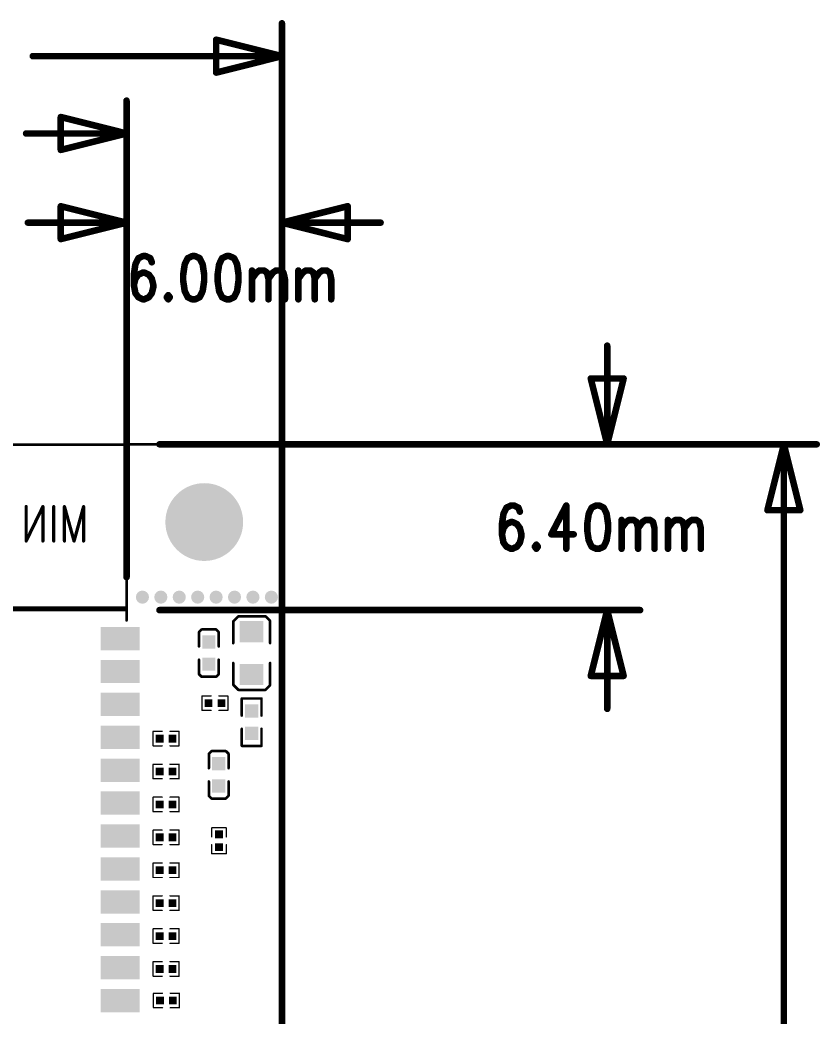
# Model space of a CAD drawing. Header units: millimetres. Extents: x 19.53 to 21.81, y 15.71 to 18.76.
# Drawn here: x 20.468 to 21.684, y 17.24 to 18.755 of the extents above; entities that cross this region are included whole.
import ezdxf

# ---------------------------------------------------------------- set-up
doc = ezdxf.new("R2010")
doc.units = ezdxf.units.MM
doc.layers.get('0').update_dxf_attribs({"linetype": 'CONTINUOUS', "lineweight": 0})
doc.layers.add('04_BOT_PHO', color=90, linetype='CONTINUOUS', lineweight=0)

# ---------------------------------------------------------------- blocks, each defined once
blk = doc.blocks.new('SQUARE_4')
blk.add_solid([(0.01, 0.01), (0.01, -0.01), (-0.01, 0.01), (-0.01, -0.01)])
blk = doc.blocks.new('RECTANGLE_16')
blk.add_solid([(0.018, 0.016), (0.018, -0.016), (-0.018, 0.016), (-0.018, -0.016)])
blk = doc.blocks.new('ROUND_20')
h = blk.add_hatch(color=256)
edge = h.paths.add_edge_path(flags=0)
edge.add_arc((0, 0), 0.01, 0, 360)
blk = doc.blocks.new('RECTANGLE_22')
blk.add_solid([(0.0295, 0.0177), (0.0295, -0.0177), (-0.0295, 0.0177), (-0.0295, -0.0177)])
blk = doc.blocks.new('SQUARE_25')
blk.add_solid([(0.0059, 0.0059), (0.0059, -0.0059), (-0.0059, 0.0059), (-0.0059, -0.0059)])
blk = doc.blocks.new('ROUND_35')
h = blk.add_hatch(color=256)
edge = h.paths.add_edge_path(flags=0)
edge.add_arc((0, 0), 0.0591, 0, 360)
blk = doc.blocks.new('ROUND_14')
h = blk.add_hatch(color=256)
edge = h.paths.add_edge_path(flags=0)
edge.add_arc((0, 0), 0.0005, 0, 360)
blk = doc.blocks.new('ROUND_5')
h = blk.add_hatch(color=256)
edge = h.paths.add_edge_path(flags=0)
edge.add_arc((0, 0), 0.005, 0, 360)
blk = doc.blocks.new('ROUND_11')
h = blk.add_hatch(color=256)
edge = h.paths.add_edge_path(flags=0)
edge.add_arc((0, 0), 0.0025, 0, 360)
blk = doc.blocks.new('ROUND_15')
h = blk.add_hatch(color=256)
edge = h.paths.add_edge_path(flags=0)
edge.add_arc((0, 0), 0.002, 0, 360)
blk = doc.blocks.new('ROUND_380')
h = blk.add_hatch(color=256)
edge = h.paths.add_edge_path(flags=0)
edge.add_arc((0, 0), 0.001, 0, 360)

msp = doc.modelspace()

# ---------------------------------------------------------------- linework, layer by layer
at = {"layer": '04_BOT_PHO', "lineweight": 211}
for points, const_width in [([(20.8661, 15.798), (20.8661, 18.75)], 0.01), ([(20.7661, 18.675), (20.7661, 18.725)], 0.01), ([(20.7661, 18.725), (20.8661, 18.7)], 0.01), ([(20.8661, 18.7), (20.4874, 18.7)], 0.01), ([(20.8661, 18.7), (20.7661, 18.675)], 0.01), ([(20.6299, 17.9083), (20.6299, 18.6325)], 0.01), ([(20.5299, 18.5575), (20.5299, 18.6075)], 0.01), ([(20.5299, 18.6075), (20.6299, 18.5825)], 0.01), ([(20.6299, 18.5825), (20.4772, 18.5825)], 0.01), ([(20.6299, 18.5825), (20.5299, 18.5575)], 0.01), ([(20.6299, 18.1602), (20.6299, 18.497)], 0.01), ([(20.8661, 18.1602), (20.8661, 18.497)], 0.01), ([(20.5299, 18.422), (20.5299, 18.472)], 0.01), ([(20.5299, 18.472), (20.6299, 18.447)], 0.01), ([(20.8661, 18.447), (20.9661, 18.472)], 0.01), ([(20.9661, 18.472), (20.9661, 18.422)], 0.01), ([(20.6299, 18.447), (20.4799, 18.447)], 0.01), ([(20.6299, 18.447), (20.5299, 18.422)], 0.01), ([(20.8661, 18.447), (21.0161, 18.447)], 0.01), ([(20.9661, 18.422), (20.8661, 18.447)], 0.01), ([(20.6479, 18.393), (20.6433, 18.3837)], 0.01), ([(20.6547, 18.3962), (20.6479, 18.393)], 0.01), ([(20.6592, 18.3962), (20.6547, 18.3962)], 0.01), ([(20.666, 18.393), (20.6592, 18.3962)], 0.01), ([(20.6683, 18.3868), (20.666, 18.393)], 0.01), ([(20.7229, 18.393), (20.7183, 18.3837)], 0.01), ([(20.7297, 18.3962), (20.7229, 18.393)], 0.01), ([(20.7342, 18.3962), (20.7297, 18.3962)], 0.01), ([(20.741, 18.393), (20.7342, 18.3962)], 0.01), ([(20.7456, 18.3837), (20.741, 18.393)], 0.01), ([(20.7751, 18.393), (20.7706, 18.3837)], 0.01), ([(20.7819, 18.3962), (20.7751, 18.393)], 0.01), ([(20.7865, 18.3962), (20.7819, 18.3962)], 0.01), ([(20.7933, 18.393), (20.7865, 18.3962)], 0.01), ([(20.7979, 18.3837), (20.7933, 18.393)], 0.01), ([(20.6433, 18.3837), (20.641, 18.368)], 0.01), ([(20.7183, 18.3837), (20.716, 18.368)], 0.01), ([(20.7479, 18.368), (20.7456, 18.3837)], 0.01), ([(20.7706, 18.3837), (20.7683, 18.368)], 0.01), ([(20.8001, 18.368), (20.7979, 18.3837)], 0.01), ([(20.8206, 18.3743), (20.8206, 18.3305)], 0.01), ([(20.8274, 18.3712), (20.8319, 18.3743)], 0.01), ([(20.8319, 18.3743), (20.8388, 18.3743)], 0.01), ([(20.8388, 18.3743), (20.8433, 18.3712)], 0.01), ([(20.8524, 18.3712), (20.8569, 18.3743)], 0.01), ([(20.8569, 18.3743), (20.8638, 18.3743)], 0.01), ([(20.8638, 18.3743), (20.8683, 18.3712)], 0.01), ([(20.891, 18.3743), (20.891, 18.3305)], 0.01), ([(20.8979, 18.3712), (20.9024, 18.3743)], 0.01), ([(20.9024, 18.3743), (20.9092, 18.3743)], 0.01), ([(20.9092, 18.3743), (20.9138, 18.3712)], 0.01), ([(20.9229, 18.3712), (20.9274, 18.3743)], 0.01), ([(20.9274, 18.3743), (20.9342, 18.3743)], 0.01), ([(20.9342, 18.3743), (20.9388, 18.3712)], 0.01), ([(20.641, 18.368), (20.641, 18.3524)], 0.01), ([(20.6433, 18.3618), (20.641, 18.3524)], 0.01), ([(20.6479, 18.368), (20.6433, 18.3618)], 0.01), ([(20.6547, 18.3712), (20.6479, 18.368)], 0.01), ([(20.6569, 18.3712), (20.6547, 18.3712)], 0.01), ([(20.6638, 18.368), (20.6569, 18.3712)], 0.01), ([(20.6683, 18.3618), (20.6638, 18.368)], 0.01), ([(20.6706, 18.3524), (20.6683, 18.3618)], 0.01), ([(20.716, 18.368), (20.716, 18.3587)], 0.01), ([(20.716, 18.3587), (20.7183, 18.343)], 0.01), ([(20.7456, 18.343), (20.7479, 18.3587)], 0.01), ([(20.7479, 18.3587), (20.7479, 18.368)], 0.01), ([(20.7683, 18.368), (20.7683, 18.3587)], 0.01), ([(20.7683, 18.3587), (20.7706, 18.343)], 0.01), ([(20.7979, 18.343), (20.8001, 18.3587)], 0.01), ([(20.8001, 18.3587), (20.8001, 18.368)], 0.01), ([(20.8206, 18.3618), (20.8274, 18.3712)], 0.01), ([(20.8433, 18.3712), (20.8456, 18.3618)], 0.01), ([(20.8456, 18.3618), (20.8524, 18.3712)], 0.01), ([(20.8456, 18.3618), (20.8456, 18.3305)], 0.01), ([(20.8683, 18.3712), (20.8706, 18.3618)], 0.01), ([(20.8706, 18.3618), (20.8706, 18.3305)], 0.01), ([(20.891, 18.3618), (20.8979, 18.3712)], 0.01), ([(20.9138, 18.3712), (20.916, 18.3618)], 0.01), ([(20.916, 18.3618), (20.9229, 18.3712)], 0.01), ([(20.916, 18.3618), (20.916, 18.3305)], 0.01), ([(20.9388, 18.3712), (20.941, 18.3618)], 0.01), ([(20.941, 18.3618), (20.941, 18.3305)], 0.01), ([(20.641, 18.3524), (20.6433, 18.3399)], 0.01), ([(20.6683, 18.3399), (20.6706, 18.3493)], 0.01), ([(20.6706, 18.3493), (20.6706, 18.3524)], 0.01), ([(20.7183, 18.343), (20.7229, 18.3337)], 0.01), ([(20.741, 18.3337), (20.7456, 18.343)], 0.01), ([(20.7706, 18.343), (20.7751, 18.3337)], 0.01), ([(20.7933, 18.3337), (20.7979, 18.343)], 0.01), ([(20.6433, 18.3399), (20.6479, 18.3337)], 0.01), ([(20.6479, 18.3337), (20.6547, 18.3305)], 0.01), ([(20.6547, 18.3305), (20.6569, 18.3305)], 0.01), ([(20.6569, 18.3305), (20.6638, 18.3337)], 0.01), ([(20.6638, 18.3337), (20.6683, 18.3399)], 0.01), ([(20.6933, 18.3368), (20.691, 18.3337)], 0.01), ([(20.691, 18.3337), (20.6933, 18.3305)], 0.01), ([(20.6956, 18.3337), (20.6933, 18.3368)], 0.01), ([(20.6933, 18.3305), (20.6956, 18.3337)], 0.01), ([(20.7229, 18.3337), (20.7297, 18.3305)], 0.01), ([(20.7297, 18.3305), (20.7342, 18.3305)], 0.01), ([(20.7342, 18.3305), (20.741, 18.3337)], 0.01), ([(20.7751, 18.3337), (20.7819, 18.3305)], 0.01), ([(20.7819, 18.3305), (20.7865, 18.3305)], 0.01), ([(20.7865, 18.3305), (20.7933, 18.3337)], 0.01), ([(21.3605, 18.1102), (21.3605, 18.2602)], 0.01), ([(21.3605, 18.1102), (21.3355, 18.2102)], 0.01), ([(21.3355, 18.2102), (21.3855, 18.2102)], 0.01), ([(21.3855, 18.2102), (21.3605, 18.1102)], 0.01), ([(20.6299, 18.1098), (19.9213, 18.1098)], 0.004), ([(20.8622, 18.1102), (20.6299, 18.1102)], 0.004), ([(20.6299, 18.1102), (20.6299, 17.8583)], 0.004), ([(20.6299, 17.8425), (20.6299, 18.1098)], 0.004), ([(20.6299, 18.1102), (20.6299, 18.1102)], 0.001), ([(20.6299, 18.1102), (20.6299, 18.1102)], 0.001), ([(20.6799, 18.1102), (21.4105, 18.1102)], 0.01), ([(20.8661, 15.752), (20.8661, 18.1063)], 0.004), ([(20.8661, 18.1102), (20.8662, 18.1102)], 0.001), ([(20.8661, 18.1102), (20.8662, 18.1102)], 0.001), ([(20.9161, 18.1102), (21.679, 18.1102)], 0.01), ([(21.604, 18.0102), (21.629, 18.1102)], 0.01), ([(21.629, 18.1102), (21.629, 16.9966)], 0.01), ([(21.629, 18.1102), (21.654, 18.0102)], 0.01), ([(20.5028, 18.0157), (20.4773, 17.9632)], 0.005), ([(20.4773, 18.0157), (20.4773, 17.9632)], 0.005), ([(20.5028, 18.0157), (20.5028, 17.9632)], 0.005), ([(20.5192, 18.0157), (20.5192, 17.9632)], 0.005), ([(20.5355, 18.0157), (20.5501, 17.9632)], 0.005), ([(20.5355, 18.0157), (20.5355, 17.9632)], 0.005), ([(20.5646, 18.0157), (20.5501, 17.9632)], 0.005), ([(20.5646, 18.0157), (20.5646, 17.9632)], 0.005), ([(21.2074, 18.014), (21.2028, 18.0047)], 0.01), ([(21.2142, 18.0172), (21.2074, 18.014)], 0.01), ([(21.2187, 18.0172), (21.2142, 18.0172)], 0.01), ([(21.2255, 18.014), (21.2187, 18.0172)], 0.01), ([(21.2278, 18.0078), (21.2255, 18.014)], 0.01), ([(21.2983, 18.0172), (21.2755, 17.9734)], 0.01), ([(21.2983, 18.0172), (21.2983, 17.9515)], 0.01), ([(21.3369, 18.014), (21.3324, 18.0047)], 0.01), ([(21.3437, 18.0172), (21.3369, 18.014)], 0.01), ([(21.3483, 18.0172), (21.3437, 18.0172)], 0.01), ([(21.3551, 18.014), (21.3483, 18.0172)], 0.01), ([(21.3596, 18.0047), (21.3551, 18.014)], 0.01), ([(21.654, 18.0102), (21.604, 18.0102)], 0.01), ([(21.2028, 18.0047), (21.2005, 17.989)], 0.01), ([(21.3324, 18.0047), (21.3301, 17.989)], 0.01), ([(21.3619, 17.989), (21.3596, 18.0047)], 0.01), ([(21.3824, 17.9953), (21.3824, 17.9515)], 0.01), ([(21.3892, 17.9922), (21.3937, 17.9953)], 0.01), ([(21.3937, 17.9953), (21.4005, 17.9953)], 0.01), ([(21.4005, 17.9953), (21.4051, 17.9922)], 0.01), ([(21.4142, 17.9922), (21.4187, 17.9953)], 0.01), ([(21.4187, 17.9953), (21.4255, 17.9953)], 0.01), ([(21.4255, 17.9953), (21.4301, 17.9922)], 0.01), ([(21.4528, 17.9953), (21.4528, 17.9515)], 0.01), ([(21.4596, 17.9922), (21.4642, 17.9953)], 0.01), ([(21.4642, 17.9953), (21.471, 17.9953)], 0.01), ([(21.471, 17.9953), (21.4755, 17.9922)], 0.01), ([(21.4846, 17.9922), (21.4892, 17.9953)], 0.01), ([(21.4892, 17.9953), (21.496, 17.9953)], 0.01), ([(21.496, 17.9953), (21.5005, 17.9922)], 0.01), ([(21.2005, 17.989), (21.2005, 17.9734)], 0.01), ([(21.2028, 17.9828), (21.2005, 17.9734)], 0.01), ([(21.2074, 17.989), (21.2028, 17.9828)], 0.01), ([(21.2142, 17.9922), (21.2074, 17.989)], 0.01), ([(21.2164, 17.9922), (21.2142, 17.9922)], 0.01), ([(21.2233, 17.989), (21.2164, 17.9922)], 0.01), ([(21.2278, 17.9828), (21.2233, 17.989)], 0.01), ([(21.2301, 17.9734), (21.2278, 17.9828)], 0.01), ([(21.3301, 17.989), (21.3301, 17.9797)], 0.01), ([(21.3301, 17.9797), (21.3324, 17.964)], 0.01), ([(21.3596, 17.964), (21.3619, 17.9797)], 0.01), ([(21.3619, 17.9797), (21.3619, 17.989)], 0.01), ([(21.3824, 17.9828), (21.3892, 17.9922)], 0.01), ([(21.4051, 17.9922), (21.4074, 17.9828)], 0.01), ([(21.4074, 17.9828), (21.4142, 17.9922)], 0.01), ([(21.4074, 17.9828), (21.4074, 17.9515)], 0.01), ([(21.4301, 17.9922), (21.4324, 17.9828)], 0.01), ([(21.4324, 17.9828), (21.4324, 17.9515)], 0.01), ([(21.4528, 17.9828), (21.4596, 17.9922)], 0.01), ([(21.4755, 17.9922), (21.4778, 17.9828)], 0.01), ([(21.4778, 17.9828), (21.4846, 17.9922)], 0.01), ([(21.4778, 17.9828), (21.4778, 17.9515)], 0.01), ([(21.5005, 17.9922), (21.5028, 17.9828)], 0.01), ([(21.5028, 17.9828), (21.5028, 17.9515)], 0.01), ([(21.2005, 17.9734), (21.2028, 17.9609)], 0.01), ([(21.2278, 17.9609), (21.2301, 17.9703)], 0.01), ([(21.2301, 17.9703), (21.2301, 17.9734)], 0.01), ([(21.2755, 17.9734), (21.3096, 17.9734)], 0.01), ([(21.3324, 17.964), (21.3369, 17.9547)], 0.01), ([(21.3551, 17.9547), (21.3596, 17.964)], 0.01), ([(21.2028, 17.9609), (21.2074, 17.9547)], 0.01), ([(21.2074, 17.9547), (21.2142, 17.9515)], 0.01), ([(21.2142, 17.9515), (21.2164, 17.9515)], 0.01), ([(21.2164, 17.9515), (21.2233, 17.9547)], 0.01), ([(21.2233, 17.9547), (21.2278, 17.9609)], 0.01), ([(21.2528, 17.9578), (21.2505, 17.9547)], 0.01), ([(21.2505, 17.9547), (21.2528, 17.9515)], 0.01), ([(21.2551, 17.9547), (21.2528, 17.9578)], 0.01), ([(21.2528, 17.9515), (21.2551, 17.9547)], 0.01), ([(21.3369, 17.9547), (21.3437, 17.9515)], 0.01), ([(21.3437, 17.9515), (21.3483, 17.9515)], 0.01), ([(21.3483, 17.9515), (21.3551, 17.9547)], 0.01), ([(20.6299, 17.8618), (19.9213, 17.8618)], 0.004), ([(20.6799, 17.8583), (21.4105, 17.8583)], 0.01), ([(21.3355, 17.7583), (21.3605, 17.8583)], 0.01), ([(21.3605, 17.8583), (21.3605, 17.7083)], 0.01), ([(21.3605, 17.8583), (21.3855, 17.7583)], 0.01), ([(20.6299, 17.8583), (19.9213, 17.8583)], 0.004), ([(20.6299, 17.8583), (20.6299, 17.8583)], 0.001), ([(20.6299, 17.8583), (20.6299, 17.8583)], 0.001), ([(20.8, 17.849), (20.792, 17.841)], 0.004), ([(20.841, 17.849), (20.8, 17.849)], 0.004), ([(20.848, 17.842), (20.841, 17.849)], 0.004), ([(20.792, 17.841), (20.792, 17.808)], 0.004), ([(20.848, 17.808), (20.848, 17.842)], 0.004), ([(20.7442, 17.829), (20.74, 17.8249)], 0.004), ([(20.74, 17.8249), (20.74, 17.803)], 0.004), ([(20.766, 17.829), (20.7442, 17.829)], 0.004), ([(20.77, 17.825), (20.766, 17.829)], 0.004), ([(20.77, 17.803), (20.77, 17.825)], 0.004), ([(20.74, 17.761), (20.74, 17.783)], 0.004), ([(20.77, 17.783), (20.77, 17.761)], 0.004), ([(20.792, 17.745), (20.792, 17.778)], 0.004), ([(20.848, 17.778), (20.848, 17.744)], 0.004), ([(20.744, 17.757), (20.74, 17.761)], 0.004), ([(20.766, 17.757), (20.744, 17.757)], 0.004), ([(20.77, 17.761), (20.766, 17.757)], 0.004), ([(21.3855, 17.7583), (21.3355, 17.7583)], 0.01), ([(20.8, 17.737), (20.792, 17.745)], 0.004), ([(20.848, 17.744), (20.841, 17.737)], 0.004), ([(20.7583, 17.7279), (20.7446, 17.7279)], 0.002), ([(20.7446, 17.7279), (20.7446, 17.7059)], 0.002), ([(20.7701, 17.7279), (20.7839, 17.7279)], 0.002), ([(20.7839, 17.7279), (20.7839, 17.7059)], 0.002), ([(20.841, 17.737), (20.8, 17.737)], 0.004), ([(20.835, 17.724), (20.805, 17.724)], 0.004), ([(20.805, 17.724), (20.805, 17.698)], 0.004), ([(20.835, 17.698), (20.835, 17.724)], 0.004), ([(20.7446, 17.7059), (20.7583, 17.7059)], 0.002), ([(20.7839, 17.7059), (20.7701, 17.7059)], 0.002), ([(20.6703, 17.652), (20.6703, 17.6741)], 0.002), ([(20.6703, 17.6741), (20.6841, 17.6741)], 0.002), ([(20.7097, 17.6741), (20.6959, 17.6741)], 0.002), ([(20.7097, 17.652), (20.7097, 17.6741)], 0.002), ([(20.805, 17.652), (20.805, 17.678)], 0.004), ([(20.835, 17.678), (20.835, 17.652)], 0.004), ([(20.6841, 17.652), (20.6703, 17.652)], 0.002), ([(20.6959, 17.652), (20.7097, 17.652)], 0.002), ([(20.835, 17.652), (20.805, 17.652)], 0.004), ([(20.755, 17.64), (20.759, 17.644)], 0.004), ([(20.755, 17.618), (20.755, 17.64)], 0.004), ([(20.759, 17.644), (20.781, 17.644)], 0.004), ([(20.781, 17.644), (20.785, 17.64)], 0.004), ([(20.785, 17.64), (20.785, 17.618)], 0.004), ([(20.6703, 17.602), (20.6703, 17.6241)], 0.002), ([(20.6703, 17.6241), (20.6841, 17.6241)], 0.002), ([(20.7097, 17.6241), (20.6959, 17.6241)], 0.002), ([(20.7097, 17.602), (20.7097, 17.6241)], 0.002), ([(20.6841, 17.602), (20.6703, 17.602)], 0.002), ([(20.6959, 17.602), (20.7097, 17.602)], 0.002), ([(20.755, 17.598), (20.755, 17.576)], 0.004), ([(20.785, 17.5762), (20.785, 17.598)], 0.004), ([(20.6703, 17.552), (20.6703, 17.5741)], 0.002), ([(20.6703, 17.5741), (20.6841, 17.5741)], 0.002), ([(20.7097, 17.5741), (20.6959, 17.5741)], 0.002), ([(20.7097, 17.552), (20.7097, 17.5741)], 0.002), ([(20.755, 17.576), (20.759, 17.572)], 0.004), ([(20.7809, 17.572), (20.785, 17.5762)], 0.004), ([(20.759, 17.572), (20.7809, 17.572)], 0.004), ([(20.6841, 17.552), (20.6703, 17.552)], 0.002), ([(20.6959, 17.552), (20.7097, 17.552)], 0.002), ([(20.6703, 17.502), (20.6703, 17.5241)], 0.002), ([(20.6703, 17.5241), (20.6841, 17.5241)], 0.002), ([(20.7097, 17.5241), (20.6959, 17.5241)], 0.002), ([(20.7097, 17.502), (20.7097, 17.5241)], 0.002), ([(20.7815, 17.5275), (20.7594, 17.5275)], 0.002), ([(20.7594, 17.5275), (20.7594, 17.5137)], 0.002), ([(20.7815, 17.5137), (20.7815, 17.5275)], 0.002), ([(20.6841, 17.502), (20.6703, 17.502)], 0.002), ([(20.6959, 17.502), (20.7097, 17.502)], 0.002), ([(20.7594, 17.4881), (20.7594, 17.5019)], 0.002), ([(20.7815, 17.5019), (20.7815, 17.4881)], 0.002), ([(20.7815, 17.4881), (20.7594, 17.4881)], 0.002), ([(20.6703, 17.452), (20.6703, 17.4741)], 0.002), ([(20.6703, 17.4741), (20.6841, 17.4741)], 0.002), ([(20.7097, 17.4741), (20.6959, 17.4741)], 0.002), ([(20.7097, 17.452), (20.7097, 17.4741)], 0.002), ([(20.6841, 17.452), (20.6703, 17.452)], 0.002), ([(20.6959, 17.452), (20.7097, 17.452)], 0.002), ([(20.6703, 17.402), (20.6703, 17.4241)], 0.002), ([(20.6703, 17.4241), (20.6841, 17.4241)], 0.002), ([(20.7097, 17.4241), (20.6959, 17.4241)], 0.002), ([(20.7097, 17.402), (20.7097, 17.4241)], 0.002), ([(20.6841, 17.402), (20.6703, 17.402)], 0.002), ([(20.6959, 17.402), (20.7097, 17.402)], 0.002), ([(20.6703, 17.352), (20.6703, 17.3741)], 0.002), ([(20.6703, 17.3741), (20.6841, 17.3741)], 0.002), ([(20.7097, 17.3741), (20.6959, 17.3741)], 0.002), ([(20.7097, 17.352), (20.7097, 17.3741)], 0.002), ([(20.6841, 17.352), (20.6703, 17.352)], 0.002), ([(20.6959, 17.352), (20.7097, 17.352)], 0.002), ([(20.6703, 17.302), (20.6703, 17.3241)], 0.002), ([(20.6703, 17.3241), (20.6841, 17.3241)], 0.002), ([(20.7097, 17.3241), (20.6959, 17.3241)], 0.002), ([(20.7097, 17.302), (20.7097, 17.3241)], 0.002), ([(20.6841, 17.302), (20.6703, 17.302)], 0.002), ([(20.6959, 17.302), (20.7097, 17.302)], 0.002), ([(20.6708, 17.2541), (20.6708, 17.2761)], 0.002), ([(20.6708, 17.2761), (20.6846, 17.2761)], 0.002), ([(20.7102, 17.2761), (20.6964, 17.2761)], 0.002), ([(20.7102, 17.2541), (20.7102, 17.2761)], 0.002), ([(20.6846, 17.2541), (20.6708, 17.2541)], 0.002), ([(20.6964, 17.2541), (20.7102, 17.2541)], 0.002)]:
    msp.add_lwpolyline(points, dxfattribs=dict(at, const_width=const_width))
at = {"layer": '04_BOT_PHO', "lineweight": 211, "const_width": 0.004}
msp.add_lwpolyline([(20.8661, 18.1063, 0.414214), (20.8622, 18.1102)], format="xyb", dxfattribs=at)

# ---------------------------------------------------------------- block references
at = {"layer": '04_BOT_PHO'}
for name, p in [('ROUND_5', (20.8661, 18.75)), ('ROUND_5', (20.7661, 18.725)), ('ROUND_5', (20.4874, 18.7)), ('ROUND_5', (20.8661, 18.7)), ('ROUND_5', (20.8661, 18.7)), ('ROUND_5', (20.8661, 18.7)), ('ROUND_5', (20.7661, 18.675)), ('ROUND_5', (20.6299, 18.6325)), ('ROUND_5', (20.5299, 18.6075)), ('ROUND_5', (20.4772, 18.5825)), ('ROUND_5', (20.6299, 18.5825)), ('ROUND_5', (20.6299, 18.5825)), ('ROUND_5', (20.6299, 18.5825)), ('ROUND_5', (20.5299, 18.5575)), ('ROUND_5', (20.6299, 18.497)), ('ROUND_5', (20.8661, 18.497)), ('ROUND_5', (20.5299, 18.472)), ('ROUND_5', (20.9661, 18.472)), ('ROUND_5', (20.4799, 18.447)), ('ROUND_5', (20.6299, 18.447)), ('ROUND_5', (20.6299, 18.447)), ('ROUND_5', (20.6299, 18.447)), ('ROUND_5', (20.8661, 18.447)), ('ROUND_5', (20.8661, 18.447)), ('ROUND_5', (20.8661, 18.447)), ('ROUND_5', (21.0161, 18.447)), ('ROUND_5', (20.5299, 18.422)), ('ROUND_5', (20.9661, 18.422)), ('ROUND_5', (20.6479, 18.393)), ('ROUND_5', (20.6547, 18.3962)), ('ROUND_5', (20.6592, 18.3962)), ('ROUND_5', (20.666, 18.393)), ('ROUND_5', (20.7229, 18.393)), ('ROUND_5', (20.7297, 18.3962)), ('ROUND_5', (20.7297, 18.3962)), ('ROUND_5', (20.7342, 18.3962)), ('ROUND_5', (20.741, 18.393)), ('ROUND_5', (20.7751, 18.393)), ('ROUND_5', (20.7819, 18.3962)), ('ROUND_5', (20.7819, 18.3962)), ('ROUND_5', (20.7865, 18.3962)), ('ROUND_5', (20.7933, 18.393)), ('ROUND_5', (20.6433, 18.3837)), ('ROUND_5', (20.6683, 18.3868)), ('ROUND_5', (20.7183, 18.3837)), ('ROUND_5', (20.7456, 18.3837)), ('ROUND_5', (20.7706, 18.3837)), ('ROUND_5', (20.7979, 18.3837)), ('ROUND_5', (20.8206, 18.3743)), ('ROUND_5', (20.8319, 18.3743)), ('ROUND_5', (20.8388, 18.3743)), ('ROUND_5', (20.8569, 18.3743)), ('ROUND_5', (20.8638, 18.3743)), ('ROUND_5', (20.891, 18.3743)), ('ROUND_5', (20.9024, 18.3743)), ('ROUND_5', (20.9092, 18.3743)), ('ROUND_5', (20.9274, 18.3743)), ('ROUND_5', (20.9342, 18.3743)), ('ROUND_5', (20.641, 18.368)), ('ROUND_5', (20.6433, 18.3618)), ('ROUND_5', (20.6479, 18.368)), ('ROUND_5', (20.6547, 18.3712)), ('ROUND_5', (20.6569, 18.3712)), ('ROUND_5', (20.6638, 18.368)), ('ROUND_5', (20.6683, 18.3618)), ('ROUND_5', (20.716, 18.368)), ('ROUND_5', (20.716, 18.3587)), ('ROUND_5', (20.7479, 18.368)), ('ROUND_5', (20.7479, 18.3587)), ('ROUND_5', (20.7683, 18.368)), ('ROUND_5', (20.7683, 18.3587)), ('ROUND_5', (20.8001, 18.368)), ('ROUND_5', (20.8001, 18.3587)), ('ROUND_5', (20.8206, 18.3618)), ('ROUND_5', (20.8274, 18.3712)), ('ROUND_5', (20.8433, 18.3712)), ('ROUND_5', (20.8456, 18.3618)), ('ROUND_5', (20.8456, 18.3618)), ('ROUND_5', (20.8524, 18.3712)), ('ROUND_5', (20.8683, 18.3712)), ('ROUND_5', (20.8706, 18.3618)), ('ROUND_5', (20.891, 18.3618)), ('ROUND_5', (20.8979, 18.3712)), ('ROUND_5', (20.9138, 18.3712)), ('ROUND_5', (20.916, 18.3618)), ('ROUND_5', (20.916, 18.3618)), ('ROUND_5', (20.9229, 18.3712)), ('ROUND_5', (20.9388, 18.3712)), ('ROUND_5', (20.941, 18.3618)), ('ROUND_5', (20.641, 18.3524)), ('ROUND_5', (20.641, 18.3524)), ('ROUND_5', (20.6706, 18.3524)), ('ROUND_5', (20.6706, 18.3493)), ('ROUND_5', (20.7183, 18.343)), ('ROUND_5', (20.7456, 18.343)), ('ROUND_5', (20.7706, 18.343)), ('ROUND_5', (20.7979, 18.343)), ('ROUND_5', (20.6433, 18.3399)), ('ROUND_5', (20.6479, 18.3337)), ('ROUND_5', (20.6547, 18.3305)), ('ROUND_5', (20.6569, 18.3305)), ('ROUND_5', (20.6638, 18.3337)), ('ROUND_5', (20.6683, 18.3399)), ('ROUND_5', (20.691, 18.3337)), ('ROUND_5', (20.6933, 18.3368)), ('ROUND_5', (20.6933, 18.3368)), ('ROUND_5', (20.6933, 18.3305)), ('ROUND_5', (20.6956, 18.3337)), ('ROUND_5', (20.7229, 18.3337)), ('ROUND_5', (20.7297, 18.3305)), ('ROUND_5', (20.7342, 18.3305)), ('ROUND_5', (20.741, 18.3337)), ('ROUND_5', (20.7751, 18.3337)), ('ROUND_5', (20.7819, 18.3305)), ('ROUND_5', (20.7865, 18.3305)), ('ROUND_5', (20.7933, 18.3337)), ('ROUND_5', (20.8206, 18.3305)), ('ROUND_5', (20.8456, 18.3305)), ('ROUND_5', (20.8706, 18.3305)), ('ROUND_5', (20.891, 18.3305)), ('ROUND_5', (20.916, 18.3305)), ('ROUND_5', (20.941, 18.3305)), ('ROUND_5', (21.3605, 18.2602)), ('ROUND_5', (21.3355, 18.2102)), ('ROUND_5', (21.3855, 18.2102)), ('ROUND_5', (20.6299, 18.1602)), ('ROUND_5', (20.8661, 18.1602)), ('ROUND_15', (20.6299, 18.1102)), ('ROUND_15', (20.6299, 18.1098)), ('ROUND_14', (20.6299, 18.1102)), ('ROUND_14', (20.6299, 18.1102)), ('ROUND_14', (20.6299, 18.1102)), ('ROUND_14', (20.6299, 18.1102)), ('ROUND_5', (20.6799, 18.1102)), ('ROUND_15', (20.8622, 18.1102)), ('ROUND_15', (20.8622, 18.1102)), ('ROUND_15', (20.8661, 18.1063)), ('ROUND_15', (20.8661, 18.1063)), ('ROUND_14', (20.8661, 18.1102)), ('ROUND_14', (20.8661, 18.1102)), ('ROUND_14', (20.8662, 18.1102)), ('ROUND_14', (20.8662, 18.1102)), ('ROUND_5', (20.9161, 18.1102)), ('ROUND_5', (21.3605, 18.1102)), ('ROUND_5', (21.3605, 18.1102)), ('ROUND_5', (21.3605, 18.1102)), ('ROUND_5', (21.4105, 18.1102)), ('ROUND_5', (21.629, 18.1102)), ('ROUND_5', (21.629, 18.1102)), ('ROUND_5', (21.629, 18.1102)), ('ROUND_5', (21.679, 18.1102)), ('ROUND_35', (20.748, 17.9921)), ('ROUND_11', (20.4773, 18.0157)), ('ROUND_11', (20.5028, 18.0157)), ('ROUND_11', (20.5028, 18.0157)), ('ROUND_11', (20.5192, 18.0157)), ('ROUND_11', (20.5355, 18.0157)), ('ROUND_11', (20.5355, 18.0157)), ('ROUND_11', (20.5646, 18.0157)), ('ROUND_11', (20.5646, 18.0157)), ('ROUND_5', (21.2074, 18.014)), ('ROUND_5', (21.2142, 18.0172)), ('ROUND_5', (21.2187, 18.0172)), ('ROUND_5', (21.2255, 18.014)), ('ROUND_5', (21.2983, 18.0172)), ('ROUND_5', (21.2983, 18.0172)), ('ROUND_5', (21.3369, 18.014)), ('ROUND_5', (21.3437, 18.0172)), ('ROUND_5', (21.3437, 18.0172)), ('ROUND_5', (21.3483, 18.0172)), ('ROUND_5', (21.3551, 18.014)), ('ROUND_5', (21.604, 18.0102)), ('ROUND_5', (21.654, 18.0102)), ('ROUND_5', (21.2028, 18.0047)), ('ROUND_5', (21.2278, 18.0078)), ('ROUND_5', (21.3324, 18.0047)), ('ROUND_5', (21.3596, 18.0047)), ('ROUND_5', (21.3824, 17.9953)), ('ROUND_5', (21.3937, 17.9953)), ('ROUND_5', (21.4005, 17.9953)), ('ROUND_5', (21.4187, 17.9953)), ('ROUND_5', (21.4255, 17.9953)), ('ROUND_5', (21.4528, 17.9953)), ('ROUND_5', (21.4642, 17.9953)), ('ROUND_5', (21.471, 17.9953)), ('ROUND_5', (21.4892, 17.9953)), ('ROUND_5', (21.496, 17.9953)), ('ROUND_5', (21.2005, 17.989)), ('ROUND_5', (21.2028, 17.9828)), ('ROUND_5', (21.2074, 17.989)), ('ROUND_5', (21.2142, 17.9922)), ('ROUND_5', (21.2164, 17.9922)), ('ROUND_5', (21.2233, 17.989)), ('ROUND_5', (21.2278, 17.9828)), ('ROUND_5', (21.3301, 17.989)), ('ROUND_5', (21.3301, 17.9797)), ('ROUND_5', (21.3619, 17.989)), ('ROUND_5', (21.3619, 17.9797)), ('ROUND_5', (21.3824, 17.9828)), ('ROUND_5', (21.3892, 17.9922)), ('ROUND_5', (21.4051, 17.9922)), ('ROUND_5', (21.4074, 17.9828)), ('ROUND_5', (21.4074, 17.9828)), ('ROUND_5', (21.4142, 17.9922)), ('ROUND_5', (21.4301, 17.9922)), ('ROUND_5', (21.4324, 17.9828)), ('ROUND_5', (21.4528, 17.9828)), ('ROUND_5', (21.4596, 17.9922)), ('ROUND_5', (21.4755, 17.9922)), ('ROUND_5', (21.4778, 17.9828)), ('ROUND_5', (21.4778, 17.9828)), ('ROUND_5', (21.4846, 17.9922)), ('ROUND_5', (21.5005, 17.9922)), ('ROUND_5', (21.5028, 17.9828)), ('ROUND_5', (21.2005, 17.9734)), ('ROUND_5', (21.2005, 17.9734)), ('ROUND_5', (21.2301, 17.9734)), ('ROUND_5', (21.2301, 17.9703)), ('ROUND_5', (21.2755, 17.9734)), ('ROUND_5', (21.3096, 17.9734)), ('ROUND_5', (21.3324, 17.964)), ('ROUND_5', (21.3596, 17.964)), ('ROUND_11', (20.4773, 17.9632)), ('ROUND_11', (20.4773, 17.9632)), ('ROUND_11', (20.5028, 17.9632)), ('ROUND_11', (20.5192, 17.9632)), ('ROUND_11', (20.5355, 17.9632)), ('ROUND_11', (20.5501, 17.9632)), ('ROUND_11', (20.5501, 17.9632)), ('ROUND_11', (20.5646, 17.9632)), ('ROUND_5', (21.2028, 17.9609)), ('ROUND_5', (21.2074, 17.9547)), ('ROUND_5', (21.2142, 17.9515)), ('ROUND_5', (21.2164, 17.9515)), ('ROUND_5', (21.2233, 17.9547)), ('ROUND_5', (21.2278, 17.9609)), ('ROUND_5', (21.2505, 17.9547)), ('ROUND_5', (21.2528, 17.9578)), ('ROUND_5', (21.2528, 17.9578)), ('ROUND_5', (21.2528, 17.9515)), ('ROUND_5', (21.2551, 17.9547)), ('ROUND_5', (21.2983, 17.9515)), ('ROUND_5', (21.3369, 17.9547)), ('ROUND_5', (21.3437, 17.9515)), ('ROUND_5', (21.3483, 17.9515)), ('ROUND_5', (21.3551, 17.9547)), ('ROUND_5', (21.3824, 17.9515)), ('ROUND_5', (21.4074, 17.9515)), ('ROUND_5', (21.4324, 17.9515)), ('ROUND_5', (21.4528, 17.9515)), ('ROUND_5', (21.4778, 17.9515)), ('ROUND_5', (21.5028, 17.9515)), ('ROUND_5', (20.6299, 17.9083)), ('ROUND_20', (20.654, 17.878)), ('ROUND_20', (20.682, 17.878)), ('ROUND_20', (20.71, 17.878)), ('ROUND_20', (20.738, 17.878)), ('ROUND_20', (20.766, 17.878)), ('ROUND_20', (20.794, 17.878)), ('ROUND_20', (20.822, 17.878)), ('ROUND_20', (20.85, 17.878)), ('ROUND_15', (20.6299, 17.8618)), ('ROUND_5', (20.6799, 17.8583)), ('ROUND_5', (21.3605, 17.8583)), ('ROUND_5', (21.3605, 17.8583)), ('ROUND_5', (21.3605, 17.8583)), ('ROUND_5', (21.4105, 17.8583)), ('ROUND_15', (20.6299, 17.8583)), ('ROUND_14', (20.6299, 17.8583)), ('ROUND_14', (20.6299, 17.8583)), ('ROUND_14', (20.6299, 17.8583)), ('ROUND_14', (20.6299, 17.8583)), ('ROUND_15', (20.8, 17.849)), ('ROUND_15', (20.841, 17.849)), ('RECTANGLE_22', (20.6201, 17.815)), ('ROUND_15', (20.6299, 17.8425)), ('ROUND_15', (20.792, 17.841)), ('RECTANGLE_16', (20.82, 17.8255)), ('ROUND_15', (20.848, 17.842)), ('ROUND_15', (20.74, 17.8249)), ('ROUND_15', (20.7442, 17.829)), ('SQUARE_4', (20.755, 17.8099)), ('ROUND_15', (20.766, 17.829)), ('ROUND_15', (20.77, 17.825)), ('ROUND_15', (20.74, 17.803)), ('ROUND_15', (20.77, 17.803)), ('ROUND_15', (20.792, 17.808)), ('ROUND_15', (20.848, 17.808)), ('RECTANGLE_22', (20.6201, 17.765)), ('ROUND_15', (20.74, 17.783)), ('SQUARE_4', (20.755, 17.7761)), ('ROUND_15', (20.77, 17.783)), ('ROUND_15', (20.792, 17.778)), ('RECTANGLE_16', (20.82, 17.7605)), ('ROUND_15', (20.848, 17.778)), ('ROUND_15', (20.74, 17.761)), ('ROUND_15', (20.744, 17.757)), ('ROUND_15', (20.766, 17.757)), ('ROUND_15', (20.77, 17.761)), ('ROUND_5', (21.3355, 17.7583)), ('ROUND_5', (21.3855, 17.7583)), ('ROUND_15', (20.792, 17.745)), ('ROUND_15', (20.848, 17.744)), ('RECTANGLE_22', (20.6201, 17.715)), ('ROUND_380', (20.7446, 17.7279)), ('ROUND_380', (20.7583, 17.7279)), ('ROUND_380', (20.7701, 17.7279)), ('ROUND_380', (20.7839, 17.7279)), ('ROUND_15', (20.8, 17.737)), ('ROUND_15', (20.841, 17.737)), ('SQUARE_25', (20.7544, 17.7169)), ('SQUARE_25', (20.7741, 17.7169)), ('ROUND_15', (20.805, 17.724)), ('SQUARE_4', (20.82, 17.7049)), ('ROUND_15', (20.835, 17.724)), ('ROUND_5', (21.3605, 17.7083)), ('ROUND_380', (20.7446, 17.7059)), ('ROUND_380', (20.7583, 17.7059)), ('ROUND_380', (20.7701, 17.7059)), ('ROUND_380', (20.7839, 17.7059)), ('ROUND_15', (20.805, 17.698)), ('ROUND_15', (20.835, 17.698)), ('RECTANGLE_22', (20.6201, 17.665)), ('SQUARE_4', (20.82, 17.6711)), ('ROUND_380', (20.6703, 17.6741)), ('SQUARE_25', (20.6802, 17.663)), ('ROUND_380', (20.6841, 17.6741)), ('SQUARE_25', (20.6999, 17.663)), ('ROUND_380', (20.6959, 17.6741)), ('ROUND_380', (20.7097, 17.6741)), ('ROUND_15', (20.805, 17.678)), ('ROUND_15', (20.835, 17.678)), ('ROUND_380', (20.6703, 17.652)), ('ROUND_380', (20.6841, 17.652)), ('ROUND_380', (20.6959, 17.652)), ('ROUND_380', (20.7097, 17.652)), ('ROUND_15', (20.805, 17.652)), ('ROUND_15', (20.835, 17.652)), ('ROUND_15', (20.755, 17.64)), ('ROUND_15', (20.759, 17.644)), ('ROUND_15', (20.781, 17.644)), ('ROUND_15', (20.785, 17.64)), ('RECTANGLE_22', (20.6201, 17.615)), ('ROUND_380', (20.6703, 17.6241)), ('ROUND_380', (20.6841, 17.6241)), ('ROUND_380', (20.6959, 17.6241)), ('ROUND_380', (20.7097, 17.6241)), ('SQUARE_4', (20.77, 17.6249)), ('SQUARE_25', (20.6802, 17.613)), ('SQUARE_25', (20.6999, 17.613)), ('ROUND_15', (20.755, 17.618)), ('ROUND_15', (20.785, 17.618)), ('ROUND_380', (20.6703, 17.602)), ('ROUND_380', (20.6841, 17.602)), ('ROUND_380', (20.6959, 17.602)), ('ROUND_380', (20.7097, 17.602)), ('ROUND_15', (20.755, 17.598)), ('SQUARE_4', (20.77, 17.5911)), ('ROUND_15', (20.785, 17.598)), ('RECTANGLE_22', (20.6201, 17.565)), ('ROUND_380', (20.6703, 17.5741)), ('ROUND_380', (20.6841, 17.5741)), ('ROUND_380', (20.6959, 17.5741)), ('ROUND_380', (20.7097, 17.5741)), ('ROUND_15', (20.755, 17.576)), ('ROUND_15', (20.785, 17.5762)), ('SQUARE_25', (20.6802, 17.563)), ('SQUARE_25', (20.6999, 17.563)), ('ROUND_15', (20.759, 17.572)), ('ROUND_15', (20.7809, 17.572)), ('ROUND_380', (20.6703, 17.552)), ('ROUND_380', (20.6841, 17.552)), ('ROUND_380', (20.6959, 17.552)), ('ROUND_380', (20.7097, 17.552)), ('RECTANGLE_22', (20.6201, 17.515)), ('ROUND_380', (20.6703, 17.5241)), ('SQUARE_25', (20.6802, 17.513)), ('ROUND_380', (20.6841, 17.5241)), ('SQUARE_25', (20.6999, 17.513)), ('ROUND_380', (20.6959, 17.5241)), ('ROUND_380', (20.7097, 17.5241)), ('ROUND_380', (20.7594, 17.5275)), ('ROUND_380', (20.7594, 17.5137)), ('SQUARE_25', (20.7704, 17.5176)), ('ROUND_380', (20.7815, 17.5275)), ('ROUND_380', (20.7815, 17.5137)), ('ROUND_380', (20.6703, 17.502)), ('ROUND_380', (20.6841, 17.502)), ('ROUND_380', (20.6959, 17.502)), ('ROUND_380', (20.7097, 17.502)), ('ROUND_380', (20.7594, 17.5019)), ('SQUARE_25', (20.7704, 17.498)), ('ROUND_380', (20.7815, 17.5019)), ('ROUND_380', (20.7594, 17.4881)), ('ROUND_380', (20.7815, 17.4881)), ('RECTANGLE_22', (20.6201, 17.465)), ('ROUND_380', (20.6703, 17.4741)), ('SQUARE_25', (20.6802, 17.463)), ('ROUND_380', (20.6841, 17.4741)), ('SQUARE_25', (20.6999, 17.463)), ('ROUND_380', (20.6959, 17.4741)), ('ROUND_380', (20.7097, 17.4741)), ('ROUND_380', (20.6703, 17.452)), ('ROUND_380', (20.6841, 17.452)), ('ROUND_380', (20.6959, 17.452)), ('ROUND_380', (20.7097, 17.452)), ('RECTANGLE_22', (20.6201, 17.415)), ('ROUND_380', (20.6703, 17.4241)), ('ROUND_380', (20.6841, 17.4241)), ('ROUND_380', (20.6959, 17.4241)), ('ROUND_380', (20.7097, 17.4241)), ('SQUARE_25', (20.6802, 17.413)), ('SQUARE_25', (20.6999, 17.413)), ('ROUND_380', (20.6703, 17.402)), ('ROUND_380', (20.6841, 17.402)), ('ROUND_380', (20.6959, 17.402)), ('ROUND_380', (20.7097, 17.402)), ('RECTANGLE_22', (20.6201, 17.365)), ('ROUND_380', (20.6703, 17.3741)), ('SQUARE_25', (20.6802, 17.363)), ('ROUND_380', (20.6841, 17.3741)), ('SQUARE_25', (20.6999, 17.363)), ('ROUND_380', (20.6959, 17.3741)), ('ROUND_380', (20.7097, 17.3741)), ('ROUND_380', (20.6703, 17.352)), ('ROUND_380', (20.6841, 17.352)), ('ROUND_380', (20.6959, 17.352)), ('ROUND_380', (20.7097, 17.352)), ('RECTANGLE_22', (20.6201, 17.315)), ('ROUND_380', (20.6703, 17.3241)), ('SQUARE_25', (20.6802, 17.313)), ('ROUND_380', (20.6841, 17.3241)), ('SQUARE_25', (20.6999, 17.313)), ('ROUND_380', (20.6959, 17.3241)), ('ROUND_380', (20.7097, 17.3241)), ('ROUND_380', (20.6703, 17.302)), ('ROUND_380', (20.6841, 17.302)), ('ROUND_380', (20.6959, 17.302)), ('ROUND_380', (20.7097, 17.302)), ('RECTANGLE_22', (20.6201, 17.265)), ('ROUND_380', (20.6708, 17.2761)), ('ROUND_380', (20.6846, 17.2761)), ('ROUND_380', (20.6964, 17.2761)), ('ROUND_380', (20.7102, 17.2761)), ('SQUARE_25', (20.6807, 17.2651)), ('SQUARE_25', (20.7003, 17.2651)), ('ROUND_380', (20.6708, 17.2541)), ('ROUND_380', (20.6846, 17.2541)), ('ROUND_380', (20.6964, 17.2541)), ('ROUND_380', (20.7102, 17.2541))]:
    msp.add_blockref(name, p, dxfattribs=at)

doc.saveas('drawing.dxf')
